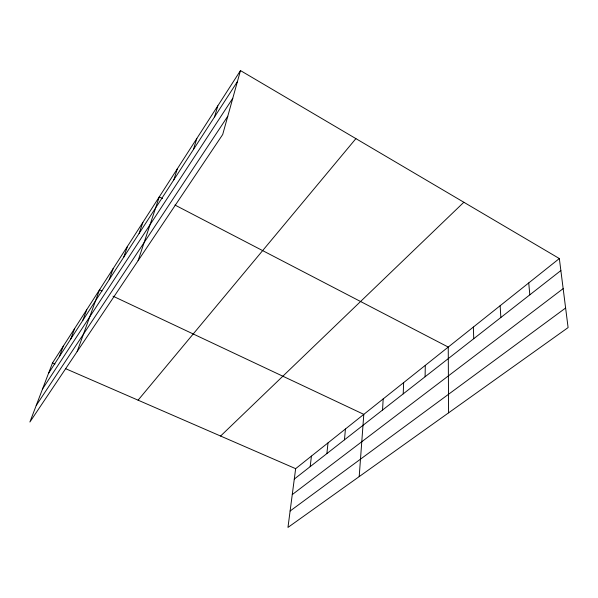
<?xml version="1.0" encoding="UTF-8"?>
<svg xmlns="http://www.w3.org/2000/svg" width="598" height="598" viewBox="0 0 598 598"><rect width="100%" height="100%" fill="white"/><g stroke="black" fill="none" stroke-linecap="round" stroke-linejoin="round"><path stroke-width="0.9" d="M425.096 376.755L425.298 365.363M403.216 393.873L403.643 382.615M382.541 410.041L383.176 398.926M359.196 476.606L363.801 414.362L113 296.167M344.463 439.829L345.435 428.998M326.882 453.576L328.003 442.894M310.183 466.642L311.431 456.102M559.339 258.545L295.651 468.668L287.967 527.421L568.1 327.584L559.339 258.545L240.478 70.579L52.489 362.964L29.9 422.009L222.695 134.528L240.478 70.579M214.54 116.931L217.807 105.839M193.393 149.582L196.839 138.459M173.801 179.849L177.382 168.718M138.093 260.683L159.277 196.877L162.574 198.588M139.102 233.444L142.87 222.389M123.674 257.282L127.509 246.286M109.202 279.632L113.082 268.719M77.135 351.579L99.522 289.813L102.049 291.009M82.793 320.416L86.747 309.689M70.713 339.073L74.683 328.444M59.307 356.7L63.283 346.182M48.505 373.376L237.413 81.597M42.555 388.932L232.779 98.266M36.231 405.459L227.778 116.244M138.086 400.174L355.907 138.624M220.587 436.039L463.846 202.251M294.291 479.073L560.864 270.55M292.265 494.583L563.159 288.632M290.112 511.021L565.618 308.007M52.489 362.964L54.994 364.055M65.825 368.764L295.651 468.668M174.93 205.017L448.246 347.072L448.582 412.844M528.737 282.936L529.821 294.836M500.145 305.72L500.847 317.501M473.369 327.054L473.728 338.715"/></g></svg>
